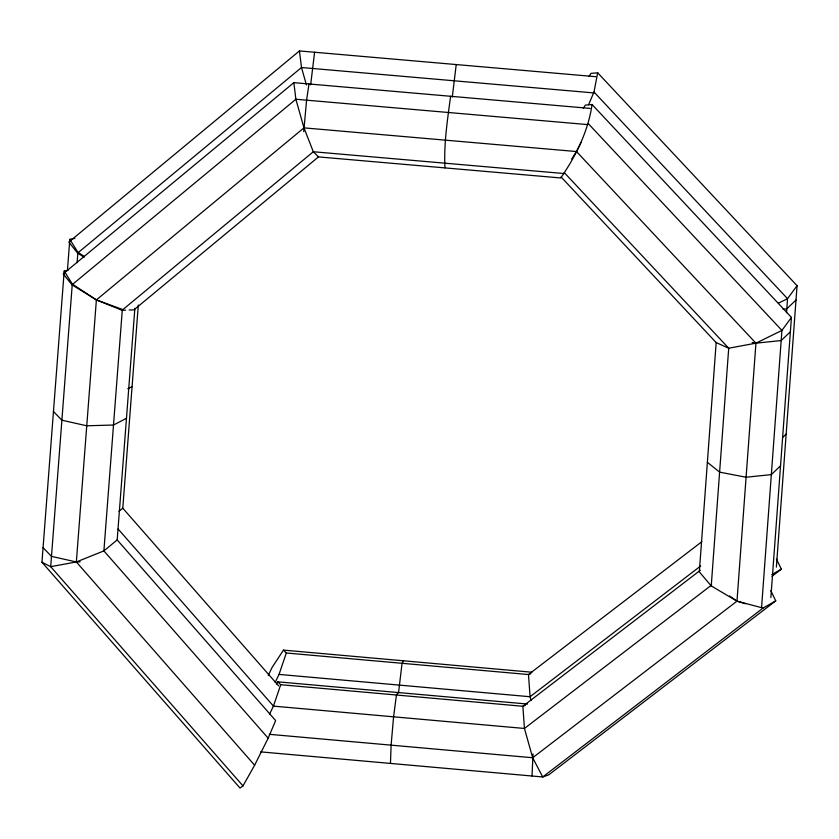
<?xml version="1.0" encoding="UTF-8"?>
<svg xmlns="http://www.w3.org/2000/svg" width="839" height="839" viewBox="0 0 839 839"><rect width="100%" height="100%" fill="white"/><g stroke="black" fill="none" stroke-linecap="round" stroke-linejoin="round"><path stroke-width="1.26" d="M390.46 763.417L391.11 745.147L393.585 716.821L396.448 695.017L398.001 692.521M532.02 776.012L533.017 753.883M303.728 131.681L306.592 100.166L308.983 83.963M561.123 177.008L716.17 342.585L699.327 571.904L711.241 585.926L736.988 601.154L745.567 603.776M711.241 585.926L728.713 348.216L564.259 172.593M761.581 607.363L781.927 330.419L791.439 317.415L592.051 104.497L585.36 105.106L583.283 108.283M786.51 312.737L787.538 298.694L797.05 285.7L597.672 72.783L590.971 73.392L588.905 76.559M770.863 597.536L791.439 317.415M776.379 567.122L797.05 285.7M134.88 308.28L117.177 539.928L275.643 720.596L268.165 738.184L254.626 765.231L242.985 785.891L240.038 788.073L41.95 562.235L64.194 271.06L67.99 270.326M67.424 270.546L69.815 239.335L74.87 238.36M64.194 271.06L72.29 284.022L50.697 566.671L242.985 785.891M77.115 262.68L77.901 252.298L69.815 239.335M278.674 685.924L122.788 508.203L138.309 305.039M398.525 692.825L402.059 663.303L403.611 660.807M310.65 84.812L314.594 52.249M452.273 97.125L456.217 64.561M450.606 96.275C447.449 119.946 443.726 144.056 444.964 167.905M588.548 104.76L594.002 92.017L597.672 72.783M590.142 108.409L293.839 82.652L295.884 99.243L303.959 127.864L313.314 151.744L318.484 156.903L560.746 177.962C575.848 156.127 588.296 131.052 592.051 104.497M275.192 682.39L279.041 674.409L286.33 653.004L283.456 650.11L272.098 667.435L268.249 675.416M269.581 714.115L273.43 706.123L280.719 684.718L277.845 681.834L276.419 683.995M581.144 142.242L576.498 151.544L571.663 158.949M796.001 300.026L786.793 308.836L783.007 309.224M790.38 331.751L781.182 340.55L755.939 343.172L728.713 348.216L716.17 342.585M782.472 437.612L786.153 434.088M780.532 465.802L771.335 474.612L746.091 477.234L719.6 472.137L707.382 462.31M595.763 76.685L299.45 50.927L68.808 242.104L77.608 253.095L84.257 257.216M77.608 253.095L301.505 67.519L594.159 92.951M293.839 82.652L63.198 273.829L71.997 284.809L96.38 299.911L122.043 310.283L125.619 310.157M71.997 284.809L295.884 99.243L587.248 124.56M122.043 310.283L313.314 151.744L564.448 173.568M318.484 156.903L133.967 309.843L129.196 310.021M118.991 511.339L122.788 508.203M117.177 539.928L103.889 550.898L76.349 561.973L50.697 566.671L41.95 562.235M701.803 541.721L528.486 674.546L286.33 653.004M700.649 566L530.07 696.737L279.041 674.409M700.345 570.258L522.875 706.27L280.719 684.718M711.682 584.972L524.448 728.462L273.43 706.123M772.016 576.309L781.35 569.157L776.411 558.9M770.8 590.614L775.739 600.871L763.091 608.065L542.728 776.966L260.572 751.87M775.739 600.871L548.716 774.869L542.728 776.966L532.671 757.743L524.448 728.462L522.875 706.27L525.277 705.421M771.87 574.547L781.35 569.157M127.759 388.824L132.08 386.59M126.469 418.304L113.506 425.016L86.753 425.793L61.887 420.203L53.465 411.498M778.498 303.131L787.538 298.694L594.002 92.017M530.888 673.707L528.486 674.546L530.07 696.737L531.097 700.397M80.177 561.868L76.349 561.973L51.483 556.372L43.062 547.678M283.456 650.11L531.884 672.217M277.845 681.834L527.574 704.047M269.309 734.314L532.671 757.743L736.988 601.154L755.939 343.172L576.498 151.544L303.959 127.864L96.38 299.911L76.349 561.973L254.626 765.231M752.164 342.448L755.939 343.172L781.927 330.419L588.391 123.732M763.091 608.065L736.988 601.154L729.605 595.984M77.901 252.298L84.194 256.451M72.29 284.022L96.38 299.911L122.337 309.423L103.889 550.898L268.165 738.184M118.1 528.979L273.776 706.459M306.413 84.938L301.505 67.519L299.45 50.927"/></g></svg>
